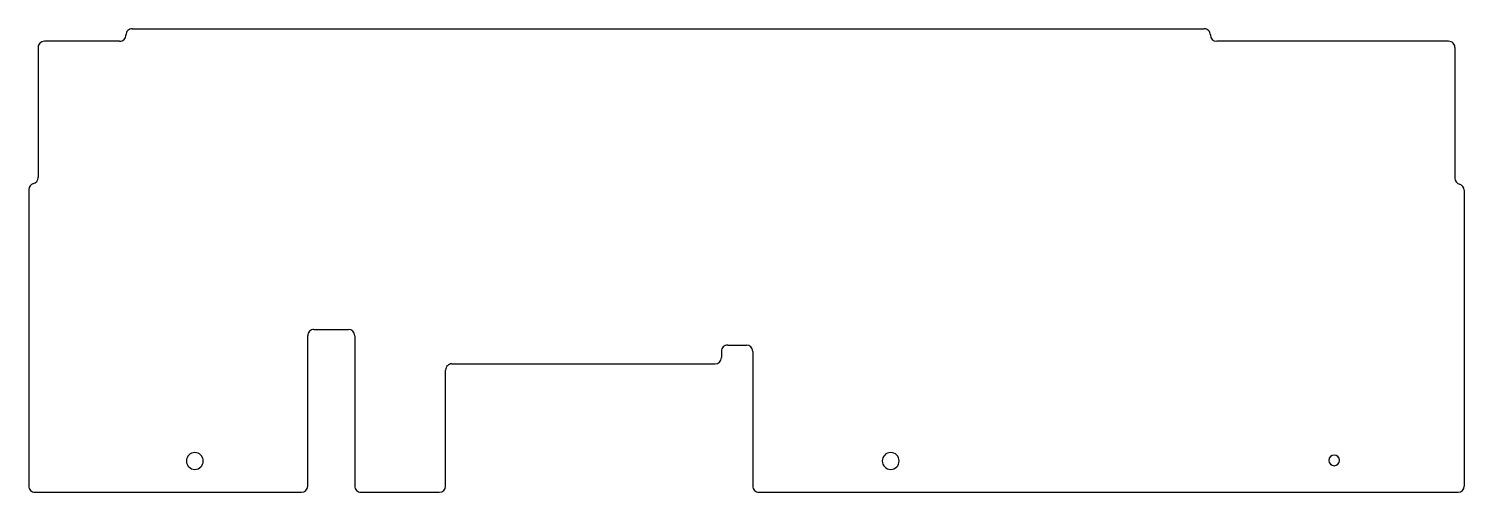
# Model space of a CAD drawing. Extents: x 338 to 796, y -545 to -397.
import ezdxf

# ---------------------------------------------------------------- set-up
doc = ezdxf.new("R2010")
doc.units = 0
doc.layers.add('Shape2DView', color=7, linetype='CONTINUOUS')

msp = doc.modelspace()

# ---------------------------------------------------------------- linework, layer by layer
at = {"layer": 'Shape2DView'}
for p, q in [((370.935, -396.849), (662.935, -396.849)), ((662.935, -396.849), (712.935, -396.849)), ((340.935, -402.869), (340.935, -444.369)), ((366.935, -400.869), (342.935, -400.869)), ((368.935, -398.849), (368.935, -398.869)), ((790.935, -400.849), (716.935, -400.849)), ((792.935, -402.849), (792.935, -444.559)), ((337.935, -448.242), (337.935, -542.848)), ((795.935, -448.432), (795.935, -542.848)), ((428.935, -492.848), (439.935, -492.848)), ((426.935, -542.848), (426.935, -494.848)), ((441.935, -494.848), (441.935, -542.848)), ((560.935, -497.848), (566.935, -497.848)), ((558.935, -499.848), (558.935, -501.848)), ((568.935, -499.848), (568.935, -542.848)), ((470.935, -542.848), (470.935, -505.848)), ((472.935, -503.848), (556.935, -503.848)), ((339.935, -544.848), (424.935, -544.848)), ((443.935, -544.848), (468.935, -544.848)), ((570.935, -544.848), (793.935, -544.848))]:
    msp.add_line(p, q, dxfattribs=at)
for centre, major_axis, start_param, end_param in [((370.935, -398.849), (0, 2), -6.28319, -4.71239), ((712.935, -398.849), (0, 2), -1.5708, 0), ((342.935, -402.869), (0, 2), -6.28319, -4.71239), ((366.935, -398.869), (0, -2), 0, 1.5708), ((716.935, -398.849), (0, -2), 4.71239, 0), ((790.935, -402.849), (0, 2), -1.5708, 0), ((339.935, -448.242), (0, 2), -6.03051, -4.71239), ((338.935, -444.369), (0, -2), 0.25268, 1.5708), ((794.935, -444.559), (0, -2), 4.71239, 6.03051), ((793.935, -448.432), (0, 2), -1.5708, -0.25268), ((428.935, -494.848), (0, -2), 3.14159, 4.71239), ((439.935, -494.848), (0, -2), 1.5708, 3.14159), ((560.935, -499.848), (0, -2), 3.14159, 4.71239), ((566.935, -499.848), (0, -2), 1.5708, 3.14159), ((556.935, -501.848), (0, 2), -3.14159, -1.5708), ((472.935, -505.848), (0, -2), 3.14159, 4.71239), ((390.935, -534.848), (0, 2.7), 0, 6.28318), ((612.935, -534.848), (0, 2.7), 0, 6.28318), ((754.435, -534.648), (0, 1.7), 0, 6.28318), ((339.935, -542.848), (0, 2), -4.71239, -3.14159), ((424.935, -542.848), (0, 2), -3.14159, -1.5708), ((443.935, -542.848), (0, 2), -4.71239, -3.14159), ((468.935, -542.848), (0, 2), -3.14159, -1.5708), ((570.935, -542.848), (0, 2), -4.71239, -3.14159), ((793.935, -542.848), (0, 2), -3.14159, -1.5708)]:
    msp.add_ellipse(centre, major_axis=major_axis, ratio=1, start_param=start_param, end_param=end_param, dxfattribs=at)

doc.saveas('drawing.dxf')
